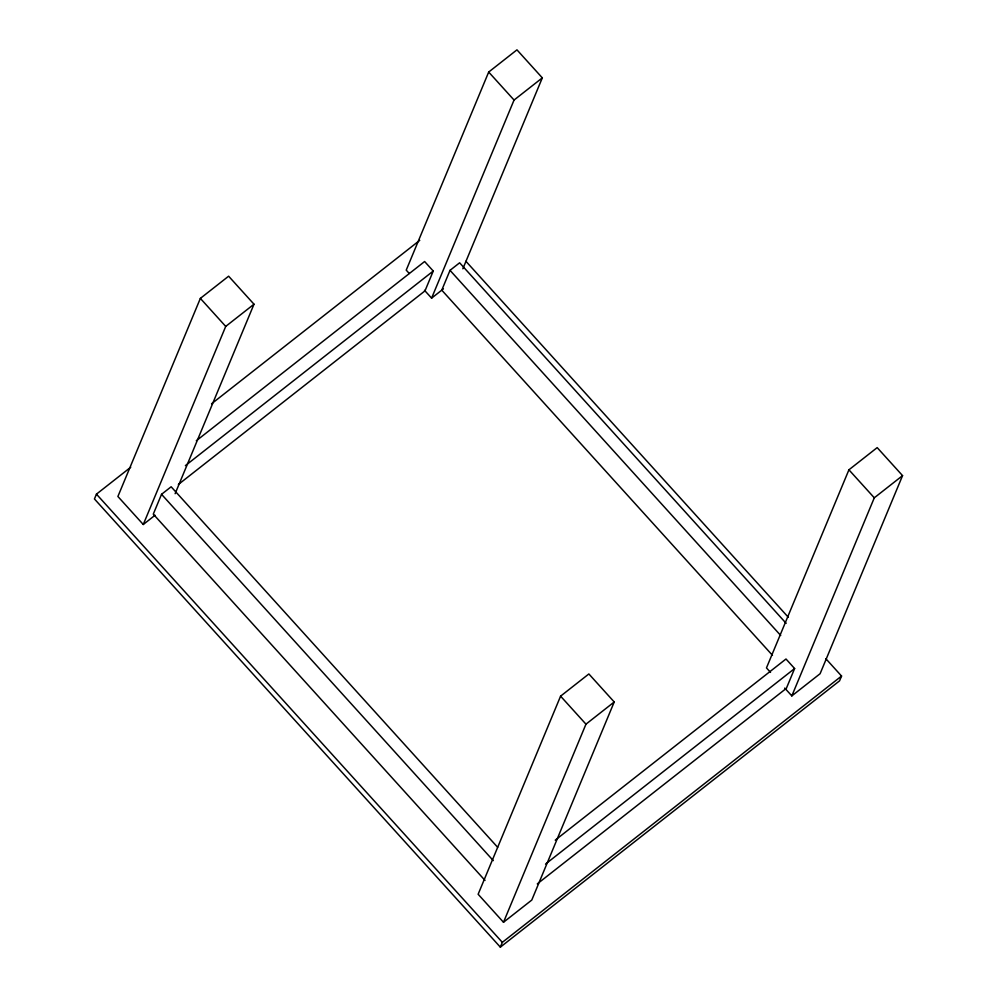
<?xml version="1.0" encoding="UTF-8"?>
<svg xmlns="http://www.w3.org/2000/svg" width="997" height="997" viewBox="0 0 997 997"><rect width="100%" height="100%" fill="white"/><g stroke="black" fill="none" stroke-linecap="round" stroke-linejoin="round"><path stroke-width="1.5" d="M130.732 467.232L96.447 494.151L94.441 498.961L500.344 947.15L839.549 680.864L841.555 676.053L825.902 658.768M175.123 493.689L253.998 304.21L228.625 276.194L200.36 298.39L117.895 496.481L143.269 524.497L155.046 515.25M143.269 524.497L225.721 326.405L253.998 304.21M497.665 847.313L171.148 486.773L161.539 494.313L153.289 514.128L485.028 880.426M462.857 268.779L542.318 77.866L516.957 49.85L488.692 72.046L406.228 270.137L409.269 273.49M196.309 440.761L424.622 261.526L433.246 271.047L424.996 290.862L178.376 484.48M424.498 290.301L431.601 298.14L514.053 100.049L542.318 77.866M786.147 623.337L459.629 262.797L450.021 270.349L441.771 290.152L772.463 655.303M560.588 696.155L478.136 894.247L503.497 922.262L531.775 900.067L614.227 701.975L588.866 673.96L560.588 696.155L585.962 724.171L503.497 922.262M500.344 947.15L502.338 942.339L841.555 676.053M784.726 688.067L791.83 695.906L820.095 673.723L902.559 475.631L877.186 447.616L848.921 469.811L766.469 667.903L770.519 672.377M555.229 840.159L785.997 659.005L794.621 668.538L786.371 688.341L537.296 883.878M791.83 695.906L874.294 497.815L902.559 475.631M211.563 403.785L419.737 240.352M185.392 465.624L433.246 271.047M431.601 298.14L443.378 288.893M585.962 724.171L614.227 701.975M545.546 864.063L794.621 668.538M488.692 72.046L514.053 100.049M848.921 469.811L874.294 497.815M465.911 261.276L788.34 617.293M450.021 270.349L780.713 635.488M200.36 298.39L225.721 326.405M161.539 494.313L493.278 860.623M96.447 494.151L502.338 942.339"/></g></svg>
